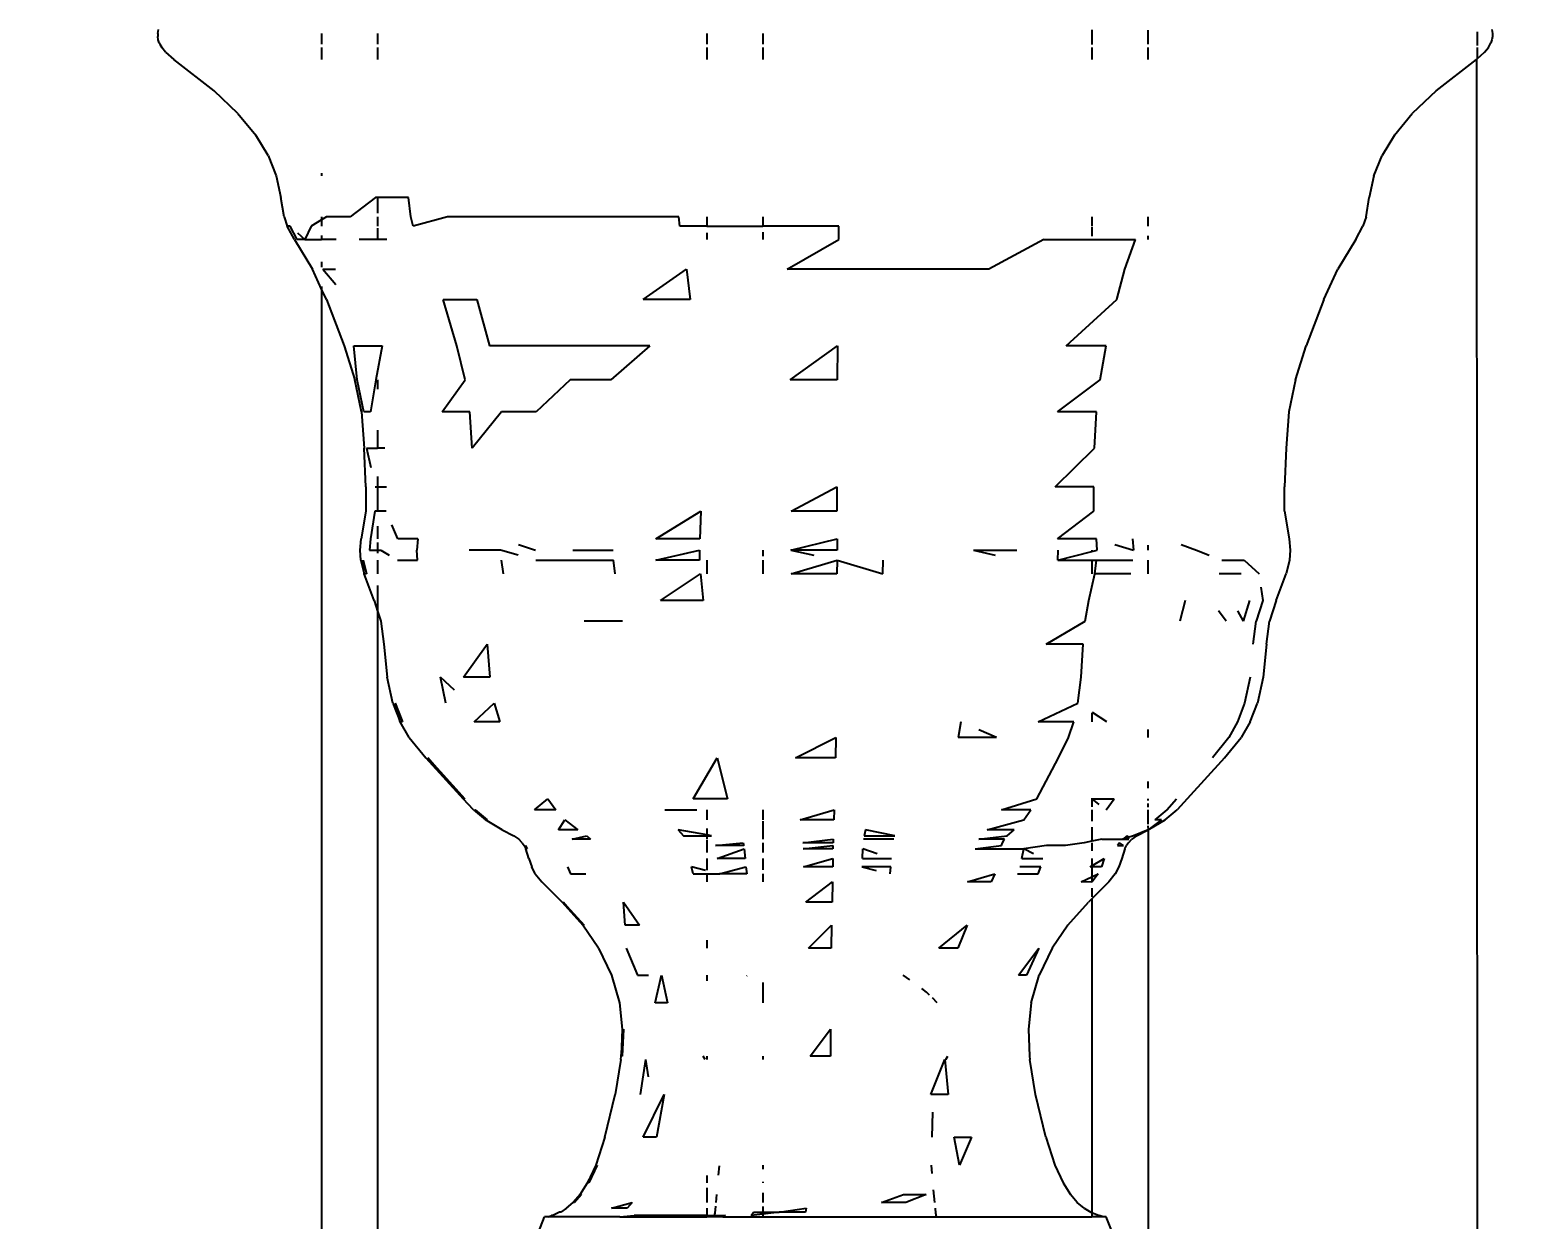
# Model space of a CAD drawing. Header units: inches. Extents: x -52 to 87, y -61 to 47.
# Drawn here: x 5.106 to 8.307, y -42.253 to -39.697 of the extents above; entities that cross this region are included whole.
import ezdxf

# ---------------------------------------------------------------- set-up
doc = ezdxf.new("R2010")
doc.units = ezdxf.units.IN
doc.header["$MEASUREMENT"] = 0
doc.dimstyles.get("Standard").update_dxf_attribs({"dimtxt": 1, "dimasz": 1, "dimexe": 0.18, "dimexo": 0.0625, "dimgap": 0.09, "dimtad": 0, "dimtih": 1, "dimtoh": 1, "dimdec": 1, "dimdsep": 46, "dimlunit": 3, "dimtxsty": 'Standard', "dimblk": 'OBLIQUE', "dimcen": 1, "dimse1": 1, "dimse2": 1, "dimclrd": 1, "dimadec": 0, "dimazin": 0, "dimtfac": 1, "dimtdec": 1, "dimtofl": 0, "dimtmove": 0, "dimatfit": 3, "dimfxl": 1, "dimtolj": 1, "dimtzin": 0, "dimarcsym": 0})

# ---------------------------------------------------------------- blocks, each defined once
blk = doc.blocks.new('_Oblique')
at = {"color": 0, "linetype": 'ByBlock', "lineweight": -2}
blk.add_line((-0.5, -0.5), (0.5, 0.5), dxfattribs=at)
blk = doc.blocks.new('*D6')
at = {"color": 1, "lineweight": -2, "transparency": 16777216}
for p, q in [((2.5723, 46.7915), (37.2384, 46.7915)), ((74.5723, 46.7915), (38.5851, 46.7915))]:
    blk.add_line(p, q, dxfattribs=at)
at = {"layer": 'Defpoints', "color": 0, "transparency": 16777216}
for p in [(74.5723, 46.7915), (2.5723, -45.4684), (74.5723, -45.4684)]:
    blk.add_point(p, dxfattribs=at)
at = {"color": 1, "lineweight": -2, "transparency": 16777216, "rotation": 180}
blk.add_blockref('_Oblique', (2.5723, 46.7915), dxfattribs=at)
at = {"color": 1, "lineweight": -2, "transparency": 16777216}
blk.add_blockref('_Oblique', (74.5723, 46.7915), dxfattribs=at)
at = {"color": 0, "transparency": 16777216, "insert": (37.9117, 46.7915), "char_height": 1, "attachment_point": 5}
blk.add_mtext("\\A1;6'", dxfattribs=at)

msp = doc.modelspace()

# ---------------------------------------------------------------- linework, layer by layer
for p, q in [((5.3812, -39.7049), (5.3811, -39.7118)), ((5.3822, -39.7188), (5.3811, -39.7118)), ((5.3812, -39.7049), (5.3826, -39.6965)), ((5.3843, -39.7252), (5.3822, -39.7188)), ((5.7333, -39.7049), (5.7333, -39.728)), ((5.8537, -39.7049), (5.8537, -39.728)), ((6.5609, -39.7049), (6.5609, -39.7283)), ((6.6813, -39.7049), (6.6813, -39.728)), ((7.3885, -39.6976), (7.3885, -39.7288)), ((7.509, -39.6981), (7.509, -39.728)), ((8.2162, -39.7019), (8.2162, -39.7312)), ((8.2481, -39.7188), (8.246, -39.7252)), ((8.2477, -39.6965), (8.2491, -39.7049)), ((8.2492, -39.7118), (8.2481, -39.7188)), ((8.2491, -39.7049), (8.2492, -39.7118)), ((5.3843, -39.7252), (5.3856, -39.728)), ((5.3856, -39.728), (5.3898, -39.7351)), ((5.3981, -39.7452), (5.3898, -39.7351)), ((5.3981, -39.7452), (5.4155, -39.7609)), ((5.7333, -39.7351), (5.7333, -39.7609)), ((5.8537, -39.7351), (5.8537, -39.7609)), ((6.5609, -39.7351), (6.5609, -39.7609)), ((6.6813, -39.7351), (6.6813, -39.7609)), ((7.3885, -39.7351), (7.3885, -39.7609)), ((7.509, -39.7351), (7.509, -39.7609)), ((8.2162, -39.7351), (8.2162, -39.7597)), ((8.2162, -39.7597), (8.2323, -39.7452)), ((8.2323, -39.7452), (8.2405, -39.7351)), ((8.2405, -39.7351), (8.2447, -39.728)), ((8.2447, -39.728), (8.246, -39.7252)), ((5.5021, -39.8287), (5.4155, -39.7609)), ((8.1283, -39.8287), (8.2148, -39.7609)), ((8.2148, -39.7609), (8.2162, -39.7597)), ((8.2148, -39.7609), (8.2171, -43.7878)), ((5.5535, -39.8773), (5.5021, -39.8287)), ((8.1283, -39.8287), (8.077, -39.8773)), ((5.5535, -39.8773), (5.5918, -39.9236)), ((8.0387, -39.9236), (8.077, -39.8773)), ((5.6184, -39.9673), (5.5918, -39.9236)), ((8.0387, -39.9236), (8.0122, -39.9673)), ((5.6184, -39.9673), (5.636, -40.011)), ((7.9946, -40.011), (8.0122, -39.9673)), ((5.7333, -40.0053), (5.7333, -40.011)), ((5.636, -40.011), (5.6459, -40.0576)), ((7.9946, -40.011), (7.9847, -40.0576)), ((5.6527, -40.0993), (5.6459, -40.0576)), ((5.8492, -40.0576), (5.7944, -40.0993)), ((5.8537, -40.0576), (5.8492, -40.0576)), ((5.8537, -40.0576), (5.8537, -40.091)), ((5.9197, -40.0576), (5.8537, -40.0576)), ((5.9249, -40.0993), (5.9197, -40.0576)), ((7.9779, -40.0993), (7.9847, -40.0576)), ((5.6527, -40.0993), (5.6596, -40.1195)), ((5.7333, -40.0993), (5.7333, -40.1059)), ((5.744, -40.0993), (5.7333, -40.1059)), ((5.7944, -40.0993), (5.744, -40.0993)), ((5.8537, -40.0993), (5.8537, -40.1195)), ((5.9302, -40.1195), (5.9249, -40.0993)), ((6.0037, -40.0993), (5.9302, -40.1195)), ((6.501, -40.0993), (6.0037, -40.0993)), ((6.5028, -40.1195), (6.501, -40.0993)), ((6.5609, -40.0993), (6.5609, -40.1195)), ((6.6813, -40.0993), (6.6813, -40.1195)), ((7.3885, -40.0993), (7.3885, -40.1195)), ((7.509, -40.0993), (7.509, -40.1195)), ((7.9779, -40.0993), (7.971, -40.1195)), ((5.6749, -40.1479), (5.6596, -40.1195)), ((5.6654, -40.1195), (5.6596, -40.1195)), ((5.6806, -40.1479), (5.6654, -40.1195)), ((5.6816, -40.1338), (5.6975, -40.1479)), ((5.711, -40.1195), (5.6975, -40.1479)), ((5.7333, -40.1059), (5.711, -40.1195)), ((5.7333, -40.1059), (5.7333, -40.1195)), ((5.8537, -40.1237), (5.8537, -40.1479)), ((6.5609, -40.1195), (6.5028, -40.1195)), ((6.5609, -40.1195), (6.6813, -40.1195)), ((6.5609, -40.1338), (6.5609, -40.1479)), ((6.8449, -40.1195), (6.6813, -40.1195)), ((6.6813, -40.1318), (6.6813, -40.1479)), ((6.8445, -40.1479), (6.8449, -40.1195)), ((7.3885, -40.121), (7.3885, -40.1408)), ((7.9558, -40.1479), (7.971, -40.1195)), ((5.6749, -40.1479), (5.7139, -40.2114)), ((5.6975, -40.1479), (5.6806, -40.1479)), ((5.6975, -40.1479), (5.7333, -40.1479)), ((5.7333, -40.1391), (5.7333, -40.1479)), ((5.7645, -40.1479), (5.7333, -40.1479)), ((5.8537, -40.1479), (5.8139, -40.1479)), ((5.8732, -40.1479), (5.8537, -40.1479)), ((6.7337, -40.2114), (6.8445, -40.1479)), ((7.2854, -40.1479), (7.1671, -40.2114)), ((7.2854, -40.1479), (7.4822, -40.1479)), ((7.4594, -40.2114), (7.4822, -40.1479)), ((7.509, -40.1402), (7.509, -40.1479)), ((7.9558, -40.1479), (7.9168, -40.2114)), ((5.7333, -40.196), (5.7333, -40.2073)), ((5.7333, -40.2543), (5.7139, -40.2114)), ((5.7357, -40.2114), (5.7638, -40.2447)), ((5.7357, -40.2114), (5.7628, -40.2114)), ((6.4242, -40.277), (6.5175, -40.2114)), ((6.5175, -40.2114), (6.5256, -40.277)), ((7.1671, -40.2114), (6.7337, -40.2114)), ((7.4421, -40.277), (7.4594, -40.2114)), ((7.8872, -40.277), (7.9168, -40.2114)), ((5.7333, -40.2492), (5.7333, -40.2543)), ((5.7435, -40.277), (5.7333, -40.2543)), ((5.7333, -40.2543), (5.7333, -43.4983)), ((5.7435, -40.277), (5.7821, -40.3761)), ((6.024, -40.3761), (5.9944, -40.277)), ((5.9944, -40.277), (6.0672, -40.277)), ((6.0672, -40.277), (6.0941, -40.3761)), ((6.5256, -40.277), (6.4242, -40.277)), ((7.333, -40.3761), (7.4421, -40.277)), ((7.8872, -40.277), (7.8487, -40.3761)), ((5.7821, -40.3761), (5.8049, -40.4493)), ((5.81, -40.4493), (5.8026, -40.3761)), ((5.8026, -40.3761), (5.8633, -40.3761)), ((5.8633, -40.3761), (5.8498, -40.4493)), ((6.0415, -40.4493), (6.024, -40.3761)), ((6.4383, -40.3761), (6.0941, -40.3761)), ((6.4383, -40.3761), (6.3548, -40.4493)), ((6.7405, -40.4493), (6.8418, -40.3761)), ((6.8418, -40.3761), (6.8412, -40.4493)), ((7.4196, -40.3761), (7.333, -40.3761)), ((7.4063, -40.4493), (7.4196, -40.3761)), ((7.8259, -40.4493), (7.8487, -40.3761)), ((5.8188, -40.518), (5.8049, -40.4493)), ((5.8238, -40.518), (5.81, -40.4493)), ((5.8498, -40.4493), (5.8386, -40.518)), ((5.8537, -40.4493), (5.8537, -40.4694)), ((5.9921, -40.518), (6.0415, -40.4493)), ((6.2675, -40.4493), (6.1943, -40.518)), ((6.3548, -40.4493), (6.2675, -40.4493)), ((6.8412, -40.4493), (6.7405, -40.4493)), ((7.3147, -40.518), (7.4063, -40.4493)), ((7.8259, -40.4493), (7.812, -40.518)), ((5.8188, -40.518), (5.825, -40.5964)), ((5.8386, -40.518), (5.8238, -40.518)), ((6.0521, -40.518), (5.9921, -40.518)), ((6.0569, -40.5964), (6.0521, -40.518)), ((6.1197, -40.518), (6.0569, -40.5964)), ((6.1943, -40.518), (6.1197, -40.518)), ((7.3982, -40.518), (7.3147, -40.518)), ((7.3945, -40.5964), (7.3982, -40.518)), ((7.812, -40.518), (7.8058, -40.5964)), ((5.8537, -40.5579), (5.8537, -40.5964)), ((5.8286, -40.6791), (5.825, -40.5964)), ((5.8299, -40.5964), (5.8391, -40.6378)), ((5.8299, -40.5964), (5.8537, -40.5964)), ((5.869, -40.5964), (5.8537, -40.5964)), ((7.3098, -40.6791), (7.3945, -40.5964)), ((7.8058, -40.5964), (7.8022, -40.6791)), ((5.8286, -40.6791), (5.8283, -40.7314)), ((5.8482, -40.6791), (5.8537, -40.6791)), ((5.8537, -40.6572), (5.8537, -40.6791)), ((5.8537, -40.6791), (5.8537, -40.7314)), ((5.8537, -40.6791), (5.8725, -40.6791)), ((6.7422, -40.7314), (6.8407, -40.6791)), ((6.8407, -40.6791), (6.8407, -40.7314)), ((7.3924, -40.6791), (7.3098, -40.6791)), ((7.3926, -40.7314), (7.3924, -40.6791)), ((7.8026, -40.7314), (7.8022, -40.6791)), ((5.8283, -40.7314), (5.8186, -40.7909)), ((5.8479, -40.7314), (5.8384, -40.7909)), ((5.8537, -40.7314), (5.8479, -40.7314)), ((5.8722, -40.7314), (5.8537, -40.7314)), ((6.4516, -40.7909), (6.5485, -40.7314)), ((6.5485, -40.7314), (6.5459, -40.7909)), ((6.8407, -40.7314), (6.7422, -40.7314)), ((7.3148, -40.7909), (7.3926, -40.7314)), ((7.8026, -40.7314), (7.8123, -40.7909)), ((5.8537, -40.7639), (5.8537, -40.7909)), ((5.8969, -40.7909), (5.8845, -40.761)), ((5.8161, -40.8155), (5.8186, -40.7909)), ((5.8384, -40.7909), (5.836, -40.8155)), ((5.8537, -40.7993), (5.8537, -40.8155)), ((5.9401, -40.7909), (5.8969, -40.7909)), ((5.9401, -40.7909), (5.9379, -40.8155)), ((6.1561, -40.8032), (6.1926, -40.8155)), ((6.5459, -40.7909), (6.4516, -40.7909)), ((6.7413, -40.8155), (6.8409, -40.7909)), ((6.8409, -40.7909), (6.841, -40.8155)), ((7.3983, -40.7909), (7.3148, -40.7909)), ((7.3997, -40.8155), (7.3983, -40.7909)), ((7.4379, -40.8032), (7.4777, -40.8155)), ((7.476, -40.7909), (7.4777, -40.8155)), ((7.509, -40.8044), (7.509, -40.8155)), ((7.5801, -40.8032), (7.6131, -40.8155)), ((7.8123, -40.7909), (7.8147, -40.8155)), ((5.8177, -40.8368), (5.8161, -40.8155)), ((5.8177, -40.8368), (5.8246, -40.866)), ((5.8246, -40.866), (5.8226, -40.8368)), ((5.8226, -40.8368), (5.8296, -40.866)), ((5.836, -40.8155), (5.8537, -40.8155)), ((5.8537, -40.8155), (5.8537, -40.8218)), ((5.8537, -40.8155), (5.8606, -40.8155)), ((5.8537, -40.8368), (5.8537, -40.866)), ((5.8606, -40.8155), (5.8783, -40.8261)), ((5.8961, -40.8368), (5.9392, -40.8368)), ((5.9392, -40.8368), (5.9379, -40.8155)), ((6.1179, -40.8155), (6.0501, -40.8155)), ((6.1557, -40.8261), (6.1179, -40.8155)), ((6.1189, -40.8368), (6.1238, -40.866)), ((6.1936, -40.8368), (6.3606, -40.8368)), ((6.2735, -40.8155), (6.3599, -40.8155)), ((6.3638, -40.866), (6.3606, -40.8368)), ((6.4513, -40.8368), (6.5452, -40.8155)), ((6.5456, -40.8368), (6.4513, -40.8368)), ((6.5452, -40.8155), (6.5456, -40.8368)), ((6.5609, -40.8368), (6.5609, -40.866)), ((6.6813, -40.8155), (6.6813, -40.8284)), ((6.6813, -40.8368), (6.6813, -40.866)), ((6.7413, -40.8155), (6.7912, -40.8261)), ((6.841, -40.8155), (6.7413, -40.8155)), ((6.742, -40.866), (6.8409, -40.8368)), ((6.8409, -40.8368), (6.8408, -40.866)), ((6.8409, -40.8368), (6.9393, -40.866)), ((6.9393, -40.866), (6.9402, -40.8368)), ((7.1345, -40.8155), (7.1806, -40.8261)), ((7.1345, -40.8155), (7.2273, -40.8155)), ((7.3152, -40.8368), (7.316, -40.8155)), ((7.3152, -40.8368), (7.3885, -40.8183)), ((7.3152, -40.8368), (7.3885, -40.8368)), ((7.3885, -40.8155), (7.3885, -40.8183)), ((7.3885, -40.8183), (7.3997, -40.8155)), ((7.3885, -40.8368), (7.3885, -40.866)), ((7.3885, -40.8368), (7.3988, -40.8368)), ((7.3948, -40.866), (7.3988, -40.8368)), ((7.3988, -40.8368), (7.4767, -40.8368)), ((7.509, -40.8368), (7.509, -40.866)), ((7.6131, -40.8155), (7.6405, -40.8261)), ((7.6679, -40.8368), (7.7155, -40.8368)), ((7.7155, -40.8368), (7.7477, -40.866)), ((7.8132, -40.8368), (7.8062, -40.866)), ((7.8147, -40.8155), (7.8132, -40.8368)), ((5.8464, -40.9237), (5.8246, -40.866)), ((5.8296, -40.866), (5.8246, -40.866)), ((6.4618, -40.9237), (6.5475, -40.866)), ((6.5475, -40.866), (6.5534, -40.9237)), ((6.8408, -40.866), (6.742, -40.866)), ((7.382, -40.9237), (7.3948, -40.866)), ((7.472, -40.866), (7.3948, -40.866)), ((7.7093, -40.866), (7.662, -40.866)), ((7.7844, -40.9237), (7.8062, -40.866)), ((5.8537, -40.8915), (5.8537, -40.9466)), ((7.7517, -40.8952), (7.7557, -40.9237)), ((5.8464, -40.9237), (5.8537, -40.9466)), ((6.5534, -40.9237), (6.4618, -40.9237)), ((7.3738, -40.9682), (7.382, -40.9237)), ((7.5889, -40.9237), (7.5776, -40.9682)), ((7.7272, -40.9237), (7.7139, -40.9682)), ((7.7557, -40.9237), (7.7419, -40.9682)), ((7.7844, -40.9237), (7.7703, -40.9682)), ((5.8537, -40.9466), (5.8606, -40.9682)), ((5.8537, -40.9466), (5.8537, -43.3186)), ((5.8606, -40.9682), (5.8672, -41.0177)), ((6.3802, -40.9682), (6.2977, -40.9682)), ((7.2905, -41.0177), (7.3738, -40.9682)), ((7.6769, -40.9682), (7.6603, -40.9461)), ((7.7018, -40.9461), (7.7139, -40.9682)), ((7.7355, -41.0177), (7.7419, -40.9682)), ((7.7637, -41.0177), (7.7703, -40.9682)), ((5.8672, -41.0177), (5.8743, -41.0883)), ((6.0379, -41.0883), (6.0892, -41.0177)), ((6.0892, -41.0177), (6.0946, -41.0883)), ((7.3699, -41.0177), (7.2905, -41.0177)), ((7.3658, -41.0883), (7.3699, -41.0177)), ((7.7637, -41.0177), (7.7567, -41.0883)), ((5.8867, -41.1441), (5.8743, -41.0883)), ((6.0188, -41.1164), (5.9889, -41.0883)), ((5.9999, -41.1441), (5.9889, -41.0883)), ((6.0946, -41.0883), (6.0379, -41.0883)), ((7.3585, -41.1441), (7.3658, -41.0883)), ((7.7287, -41.0883), (7.7166, -41.1441)), ((7.7567, -41.0883), (7.7442, -41.1441)), ((5.8867, -41.1441), (5.9022, -41.1844)), ((5.9022, -41.1844), (5.8914, -41.1441)), ((5.8914, -41.1441), (5.9068, -41.1844)), ((6.061, -41.1844), (6.1041, -41.1441)), ((6.1041, -41.1441), (6.116, -41.1844)), ((7.2729, -41.1844), (7.3585, -41.1441)), ((7.7166, -41.1441), (7.7016, -41.1844)), ((7.7287, -41.1844), (7.7442, -41.1441)), ((5.9217, -41.2179), (5.9022, -41.1844)), ((5.9068, -41.1844), (5.9022, -41.1844)), ((6.116, -41.1844), (6.061, -41.1844)), ((7.1071, -41.1844), (7.1009, -41.2179)), ((7.3495, -41.1844), (7.2729, -41.1844)), ((7.3381, -41.2179), (7.3495, -41.1844)), ((7.3885, -41.1651), (7.3885, -41.1844)), ((7.4207, -41.1844), (7.3899, -41.1644)), ((7.7016, -41.1844), (7.6827, -41.2179)), ((7.7287, -41.1844), (7.7092, -41.2179)), ((5.9217, -41.2179), (5.9576, -41.2617)), ((6.7519, -41.2617), (6.8383, -41.2179)), ((6.8383, -41.2179), (6.8374, -41.2617)), ((7.1839, -41.2179), (7.1009, -41.2179)), ((7.1839, -41.2179), (7.1459, -41.2013)), ((7.3171, -41.2617), (7.3381, -41.2179)), ((7.509, -41.2007), (7.509, -41.2179)), ((7.6827, -41.2179), (7.6479, -41.2617)), ((7.6734, -41.2617), (7.7092, -41.2179)), ((5.9576, -41.2617), (6.0375, -41.3501)), ((6.0375, -41.3501), (5.9619, -41.2617)), ((5.9619, -41.2617), (6.0414, -41.3501)), ((6.5316, -41.3501), (6.5835, -41.2617)), ((6.5835, -41.2617), (6.6052, -41.3501)), ((6.8374, -41.2617), (6.7519, -41.2617)), ((7.2705, -41.3501), (7.3171, -41.2617)), ((7.6734, -41.2617), (7.5936, -41.3501)), ((7.509, -41.3129), (7.509, -41.3269)), ((6.0594, -41.3731), (6.0375, -41.3501)), ((6.0414, -41.3501), (6.0375, -41.3501)), ((6.1909, -41.3731), (6.2197, -41.3501)), ((6.2197, -41.3501), (6.2364, -41.3731)), ((6.6052, -41.3501), (6.5316, -41.3501)), ((7.1944, -41.3731), (7.2705, -41.3501)), ((7.3867, -41.3501), (7.3885, -41.3501)), ((7.3885, -41.3501), (7.4032, -41.3617)), ((7.3885, -41.3501), (7.4366, -41.3501)), ((7.3885, -41.3501), (7.3885, -41.3668)), ((7.4192, -41.3731), (7.4366, -41.3501)), ((7.509, -41.3501), (7.509, -41.3536)), ((7.5493, -41.3731), (7.5705, -41.3501)), ((7.5936, -41.3501), (7.5718, -41.3731)), ((6.0594, -41.3731), (6.0854, -41.3951)), ((6.0854, -41.3951), (6.0631, -41.3731)), ((6.0631, -41.3731), (6.089, -41.3951)), ((6.2364, -41.3731), (6.1909, -41.3731)), ((6.4708, -41.3731), (6.5396, -41.3731)), ((6.5609, -41.3731), (6.5609, -41.3951)), ((6.6813, -41.3731), (6.6813, -41.3951)), ((6.7614, -41.3951), (6.8349, -41.3731)), ((6.8349, -41.3731), (6.8343, -41.3951)), ((7.2577, -41.3731), (7.1944, -41.3731)), ((7.2426, -41.3951), (7.2577, -41.3731)), ((7.3885, -41.3731), (7.3885, -41.398)), ((7.509, -41.36), (7.509, -41.3679)), ((7.509, -41.3731), (7.509, -41.4042)), ((7.5493, -41.3731), (7.5241, -41.3951)), ((7.5458, -41.3951), (7.5718, -41.3731)), ((6.1214, -41.4161), (6.0854, -41.3951)), ((6.089, -41.3951), (6.0854, -41.3951)), ((6.1214, -41.4161), (6.1467, -41.4295)), ((6.2421, -41.4161), (6.2563, -41.3951)), ((6.2839, -41.4161), (6.2421, -41.4161)), ((6.2563, -41.3951), (6.2839, -41.4161)), ((6.4992, -41.4161), (6.5107, -41.4295)), ((6.5609, -41.4275), (6.4992, -41.4161)), ((6.5609, -41.4139), (6.5609, -41.4275)), ((6.6813, -41.3978), (6.6813, -41.4367)), ((6.8343, -41.3951), (6.7614, -41.3951)), ((6.9024, -41.4161), (6.8993, -41.4295)), ((6.965, -41.4295), (6.9024, -41.4161)), ((7.1633, -41.4161), (7.2426, -41.3951)), ((7.2215, -41.4161), (7.1633, -41.4161)), ((7.2067, -41.4295), (7.2215, -41.4161)), ((7.3885, -41.4104), (7.3885, -41.4409)), ((7.5098, -41.4161), (7.4779, -41.4295)), ((7.4845, -41.4295), (7.5098, -41.4161)), ((7.509, -41.4077), (7.5098, -41.4161)), ((7.5098, -41.4161), (7.509, -42.7945)), ((7.5385, -41.3951), (7.5098, -41.4161)), ((7.5098, -41.4161), (7.5458, -41.3951)), ((7.5385, -41.3951), (7.5241, -41.3951)), ((6.1467, -41.4295), (6.1568, -41.4367)), ((6.1642, -41.444), (6.1568, -41.4367)), ((6.1642, -41.444), (6.1685, -41.4501)), ((6.2714, -41.4367), (6.3033, -41.4295)), ((6.3111, -41.4367), (6.2714, -41.4367)), ((6.3033, -41.4295), (6.3111, -41.4367)), ((6.5107, -41.4295), (6.5609, -41.4295)), ((6.5715, -41.4295), (6.5609, -41.4275)), ((6.5609, -41.4275), (6.5609, -41.4295)), ((6.5609, -41.4295), (6.5609, -41.4367)), ((6.5609, -41.4295), (6.5715, -41.4295)), ((6.5609, -41.4386), (6.5609, -41.4648)), ((6.5795, -41.4501), (6.6395, -41.444)), ((6.6395, -41.444), (6.6407, -41.4501)), ((6.6813, -41.444), (6.6813, -41.4652)), ((6.7673, -41.444), (6.8325, -41.4367)), ((6.8323, -41.444), (6.7673, -41.444)), ((6.8325, -41.4367), (6.8323, -41.444)), ((6.9627, -41.4367), (6.898, -41.4367)), ((6.8993, -41.4295), (6.965, -41.4295)), ((7.1456, -41.4367), (7.2067, -41.4295)), ((7.2008, -41.4367), (7.1456, -41.4367)), ((7.194, -41.4501), (7.1966, -41.444)), ((7.1966, -41.444), (7.2008, -41.4367)), ((7.3723, -41.444), (7.3322, -41.4501)), ((7.3885, -41.4409), (7.3723, -41.444)), ((7.41, -41.4367), (7.3885, -41.4409)), ((7.3885, -41.444), (7.3885, -41.4617)), ((7.41, -41.4367), (7.4549, -41.4367)), ((7.4477, -41.444), (7.4435, -41.4501)), ((7.4563, -41.4501), (7.4477, -41.444)), ((7.4647, -41.4295), (7.4549, -41.4367)), ((7.4663, -41.4331), (7.4549, -41.4367)), ((7.4549, -41.4367), (7.4679, -41.4367)), ((7.4671, -41.444), (7.4627, -41.4501)), ((7.4663, -41.4331), (7.4647, -41.4295)), ((7.4779, -41.4295), (7.4663, -41.4331)), ((7.4679, -41.4367), (7.4663, -41.4331)), ((7.4671, -41.444), (7.4744, -41.4367)), ((7.4845, -41.4295), (7.4744, -41.4367)), ((6.1685, -41.4501), (6.1721, -41.4573)), ((6.1721, -41.4573), (6.1718, -41.4501)), ((6.1718, -41.4501), (6.1753, -41.4573)), ((6.1787, -41.4782), (6.1721, -41.4573)), ((6.1753, -41.4573), (6.1721, -41.4573)), ((6.1787, -41.4782), (6.1847, -41.4962)), ((6.5609, -41.4782), (6.5609, -41.5028)), ((6.6407, -41.4501), (6.5795, -41.4501)), ((6.5832, -41.4782), (6.6416, -41.4573)), ((6.6434, -41.4782), (6.5832, -41.4782)), ((6.6416, -41.4573), (6.6434, -41.4782)), ((6.6813, -41.4782), (6.6813, -41.5024)), ((6.7679, -41.4573), (6.8322, -41.4501)), ((6.8321, -41.4573), (6.7679, -41.4573)), ((6.7689, -41.4962), (6.8319, -41.4782)), ((6.8319, -41.4782), (6.8318, -41.4962)), ((6.8322, -41.4501), (6.8321, -41.4573)), ((6.8953, -41.4782), (6.8961, -41.4573)), ((6.8953, -41.4782), (6.9579, -41.4782)), ((6.9271, -41.4678), (6.8961, -41.4573)), ((7.138, -41.4573), (7.194, -41.4501)), ((7.138, -41.4573), (7.2421, -41.4573)), ((7.2377, -41.4782), (7.2421, -41.4573)), ((7.2377, -41.4782), (7.2832, -41.4782)), ((7.2907, -41.4501), (7.2421, -41.4573)), ((7.2628, -41.4678), (7.2421, -41.4573)), ((7.3322, -41.4501), (7.2907, -41.4501)), ((7.3885, -41.494), (7.4149, -41.4782)), ((7.3885, -41.4782), (7.3885, -41.494)), ((7.4149, -41.4782), (7.4093, -41.4962)), ((7.4435, -41.4501), (7.4563, -41.4501)), ((7.4526, -41.4782), (7.4466, -41.4962)), ((7.4591, -41.4573), (7.4526, -41.4782)), ((7.4591, -41.4573), (7.4627, -41.4501)), ((6.1925, -41.5107), (6.1847, -41.4962)), ((6.1925, -41.5107), (6.2062, -41.5285)), ((6.2616, -41.4962), (6.2684, -41.5107)), ((6.2684, -41.5107), (6.3008, -41.5107)), ((6.5583, -41.5035), (6.528, -41.4962)), ((6.5316, -41.5107), (6.528, -41.4962)), ((6.5316, -41.5107), (6.5609, -41.5107)), ((6.5609, -41.5107), (6.5609, -41.5285)), ((6.5609, -41.5107), (6.5882, -41.5107)), ((6.5882, -41.5107), (6.645, -41.4962)), ((6.6472, -41.5107), (6.5882, -41.5107)), ((6.645, -41.4962), (6.6472, -41.5107)), ((6.6813, -41.5107), (6.6813, -41.5285)), ((6.8318, -41.4962), (6.7689, -41.4962)), ((6.9565, -41.4962), (6.8945, -41.4962)), ((6.8945, -41.4962), (6.9249, -41.5035)), ((6.9548, -41.5107), (6.9565, -41.4962)), ((7.121, -41.5285), (7.18, -41.5107)), ((7.18, -41.5107), (7.172, -41.5285)), ((7.2286, -41.5107), (7.2731, -41.5107)), ((7.2788, -41.4962), (7.2338, -41.4962)), ((7.2731, -41.5107), (7.2788, -41.4962)), ((7.3849, -41.4962), (7.3885, -41.494)), ((7.3885, -41.4962), (7.3849, -41.4962)), ((7.3885, -41.494), (7.3885, -41.4962)), ((7.4093, -41.4962), (7.3885, -41.4962)), ((7.3885, -41.4962), (7.3885, -41.5173)), ((7.402, -41.5107), (7.3885, -41.5291)), ((7.3885, -41.5173), (7.402, -41.5107)), ((7.4388, -41.5107), (7.4251, -41.5285)), ((7.4466, -41.4962), (7.4388, -41.5107)), ((6.2062, -41.5285), (6.2499, -41.5715)), ((6.7737, -41.5715), (6.8312, -41.5285)), ((6.8312, -41.5285), (6.8302, -41.5715)), ((7.172, -41.5285), (7.121, -41.5285)), ((7.3655, -41.5285), (7.3885, -41.5173)), ((7.3885, -41.5291), (7.3655, -41.5285)), ((7.3885, -41.5173), (7.3885, -41.5291)), ((7.4251, -41.5285), (7.3885, -41.5646)), ((7.3885, -41.542), (7.3885, -41.5605)), ((6.2499, -41.5715), (6.2948, -41.6215)), ((6.2948, -41.6215), (6.2527, -41.5715)), ((6.2527, -41.5715), (6.2974, -41.6215)), ((6.3853, -41.6215), (6.3823, -41.5715)), ((6.3823, -41.5715), (6.4167, -41.6215)), ((6.8302, -41.5715), (6.7737, -41.5715)), ((7.3367, -41.6215), (7.3815, -41.5715)), ((7.3885, -41.5646), (7.3815, -41.5715)), ((7.3885, -41.5646), (7.3885, -42.2389)), ((6.3284, -41.671), (6.2948, -41.6215)), ((6.2974, -41.6215), (6.2948, -41.6215)), ((6.4167, -41.6215), (6.3853, -41.6215)), ((6.7796, -41.671), (6.829, -41.6215)), ((6.829, -41.6215), (6.8282, -41.671)), ((7.0599, -41.671), (7.1203, -41.6215)), ((7.1203, -41.6215), (7.1007, -41.671)), ((7.3367, -41.6215), (7.3031, -41.671)), ((6.3284, -41.671), (6.3559, -41.7286)), ((6.3878, -41.671), (6.4119, -41.7286)), ((6.5609, -41.6536), (6.5609, -41.671)), ((6.8282, -41.671), (6.7796, -41.671)), ((7.1007, -41.671), (7.0599, -41.671)), ((7.2306, -41.7286), (7.2743, -41.671)), ((7.2743, -41.671), (7.2484, -41.7286)), ((7.3031, -41.671), (7.2756, -41.7286)), ((6.3559, -41.7286), (6.3732, -41.7881)), ((6.4119, -41.7286), (6.4358, -41.7286)), ((6.4502, -41.7881), (6.4635, -41.7286)), ((6.4635, -41.7286), (6.4768, -41.7881)), ((6.5609, -41.7286), (6.5609, -41.7409)), ((6.6469, -41.7305), (6.648, -41.7296)), ((6.997, -41.7389), (6.9828, -41.7286)), ((7.2484, -41.7286), (7.2306, -41.7286)), ((7.2583, -41.7881), (7.2756, -41.7286)), ((6.6813, -41.7447), (6.6813, -41.7881)), ((7.0335, -41.7653), (7.0228, -41.7575)), ((7.0398, -41.7716), (7.0335, -41.7653)), ((6.3732, -41.7881), (6.3795, -41.845)), ((6.4768, -41.7881), (6.4502, -41.7881)), ((7.0562, -41.7881), (7.0458, -41.7776)), ((7.2583, -41.7881), (7.252, -41.845)), ((6.3773, -41.9026), (6.3817, -41.845)), ((6.3795, -41.845), (6.3773, -41.9026)), ((6.3817, -41.845), (6.3794, -41.9026)), ((6.7832, -41.9026), (6.8269, -41.845)), ((6.8269, -41.845), (6.827, -41.9026)), ((7.252, -41.845), (7.2543, -41.9026)), ((6.3765, -41.9101), (6.3638, -41.9849)), ((6.3765, -41.9101), (6.3773, -41.9026)), ((6.3794, -41.9026), (6.3773, -41.9026)), ((6.4189, -41.9849), (6.43, -41.9101)), ((6.4361, -41.947), (6.43, -41.9101)), ((6.5572, -41.9101), (6.5532, -41.9026)), ((6.5609, -41.9026), (6.5609, -41.9101)), ((6.6813, -41.9026), (6.6813, -41.9101)), ((6.827, -41.9026), (6.7832, -41.9026)), ((7.0422, -41.9849), (7.0726, -41.9101)), ((7.0726, -41.9101), (7.08, -41.9849)), ((7.0747, -41.9101), (7.0787, -41.9026)), ((7.2543, -41.9026), (7.2551, -41.9101)), ((7.2677, -41.9849), (7.2551, -41.9101)), ((6.3418, -42.0767), (6.3638, -41.9849)), ((6.4242, -42.0767), (6.4696, -41.9849)), ((6.4696, -41.9849), (6.4527, -42.0767)), ((7.08, -41.9849), (7.0422, -41.9849)), ((7.2897, -42.0767), (7.2677, -41.9849)), ((7.045, -42.0767), (7.0467, -42.0229)), ((6.3418, -42.0767), (6.3227, -42.1367)), ((6.4527, -42.0767), (6.4242, -42.0767)), ((7.1041, -42.1367), (7.0929, -42.0767)), ((7.0929, -42.0767), (7.1299, -42.0767)), ((7.1299, -42.0767), (7.1041, -42.1367)), ((7.2897, -42.0767), (7.3088, -42.1367)), ((6.305, -42.1753), (6.3251, -42.1367)), ((6.3227, -42.1367), (6.305, -42.1753)), ((6.3251, -42.1367), (6.3075, -42.1753)), ((6.5864, -42.1583), (6.5883, -42.1387)), ((6.6813, -42.1367), (6.6813, -42.1453)), ((7.0453, -42.1552), (7.0436, -42.1367)), ((7.3088, -42.1367), (7.3265, -42.1753)), ((6.2891, -42.1999), (6.305, -42.1753)), ((6.3075, -42.1753), (6.305, -42.1753)), ((6.5609, -42.1589), (6.5609, -42.1753)), ((6.6813, -42.1725), (6.6813, -42.1753)), ((7.3265, -42.1753), (7.3423, -42.1999)), ((6.2742, -42.217), (6.2918, -42.1999)), ((6.2891, -42.1999), (6.2742, -42.217)), ((6.2918, -42.1999), (6.2768, -42.217)), ((6.5609, -42.1856), (6.5609, -42.217)), ((6.581, -42.217), (6.5826, -42.1999)), ((6.6813, -42.1963), (6.6813, -42.217)), ((6.9366, -42.217), (6.9839, -42.1999)), ((6.9839, -42.1999), (7.0327, -42.1999)), ((7.0327, -42.1999), (6.9886, -42.217)), ((7.051, -42.217), (7.0485, -42.1899)), ((7.3572, -42.217), (7.3423, -42.1999)), ((6.1883, -42.3086), (6.2125, -42.2482)), ((6.2199, -42.2482), (6.2125, -42.2482)), ((6.2199, -42.2482), (6.2273, -42.2449)), ((6.3741, -42.2482), (6.2199, -42.2482)), ((6.2303, -42.2449), (6.2273, -42.2449)), ((6.2447, -42.2381), (6.2303, -42.2449)), ((6.2476, -42.2381), (6.2447, -42.2381)), ((6.2595, -42.2292), (6.2476, -42.2381)), ((6.2595, -42.2292), (6.2742, -42.217)), ((6.2768, -42.217), (6.2742, -42.217)), ((6.3562, -42.2292), (6.4009, -42.217)), ((6.3897, -42.2292), (6.3562, -42.2292)), ((6.3741, -42.2482), (6.405, -42.2449)), ((6.3741, -42.2482), (6.5609, -42.2482)), ((6.4009, -42.217), (6.3897, -42.2292)), ((6.5609, -42.2449), (6.405, -42.2449)), ((6.5609, -42.2292), (6.5609, -42.2449)), ((6.5609, -42.2449), (6.5609, -42.2482)), ((6.5609, -42.2449), (6.5777, -42.2449)), ((6.5769, -42.2482), (6.5609, -42.2482)), ((6.5769, -42.2482), (6.5777, -42.2449)), ((6.5955, -42.2482), (6.5769, -42.2482)), ((6.5777, -42.2449), (6.5788, -42.24)), ((6.5777, -42.2449), (6.601, -42.2449)), ((6.5788, -42.24), (6.5802, -42.2253)), ((6.601, -42.2449), (6.5955, -42.2482)), ((6.5955, -42.2482), (6.6813, -42.2482)), ((6.6566, -42.2449), (6.6613, -42.2381)), ((6.6813, -42.2421), (6.6566, -42.2449)), ((6.6613, -42.2381), (6.6813, -42.2381)), ((6.6813, -42.2258), (6.6813, -42.2381)), ((6.7168, -42.2381), (6.6813, -42.2421)), ((6.6813, -42.2381), (6.7168, -42.2381)), ((6.6813, -42.2381), (6.6813, -42.2421)), ((6.6813, -42.2421), (6.6813, -42.2482)), ((6.6813, -42.2482), (7.055, -42.2482)), ((6.7168, -42.2381), (6.7745, -42.2292)), ((6.7733, -42.2381), (6.7168, -42.2381)), ((6.7745, -42.2292), (6.7733, -42.2381)), ((6.9886, -42.217), (6.9366, -42.217)), ((7.0532, -42.24), (7.0522, -42.2292)), ((7.055, -42.2482), (7.0532, -42.24)), ((7.055, -42.2482), (7.3885, -42.2482)), ((7.3719, -42.2292), (7.3572, -42.217)), ((7.3719, -42.2292), (7.3866, -42.2381)), ((7.3866, -42.2381), (7.3885, -42.2389)), ((7.3885, -42.2389), (7.3885, -42.2482)), ((7.3885, -42.2389), (7.404, -42.2449)), ((7.4129, -42.2482), (7.3885, -42.2482)), ((7.4129, -42.2482), (7.404, -42.2449)), ((7.4189, -42.2482), (7.4129, -42.2482)), ((7.4438, -42.3086), (7.4189, -42.2482))]:
    msp.add_line(p, q)

# ---------------------------------------------------------------- dimensions: what is measured, and where the dimension line sits
dim = msp.add_linear_dim(base=(74.5723, 46.7915), p1=(2.5723, -45.4684), p2=(74.5723, -45.4684), dimstyle='Standard')
dim.commit()
dim.dimension.update_dxf_attribs({"geometry": '*D6', "text_midpoint": (37.9117, 46.7915), "dimtype": 160})

doc.saveas('drawing.dxf')
